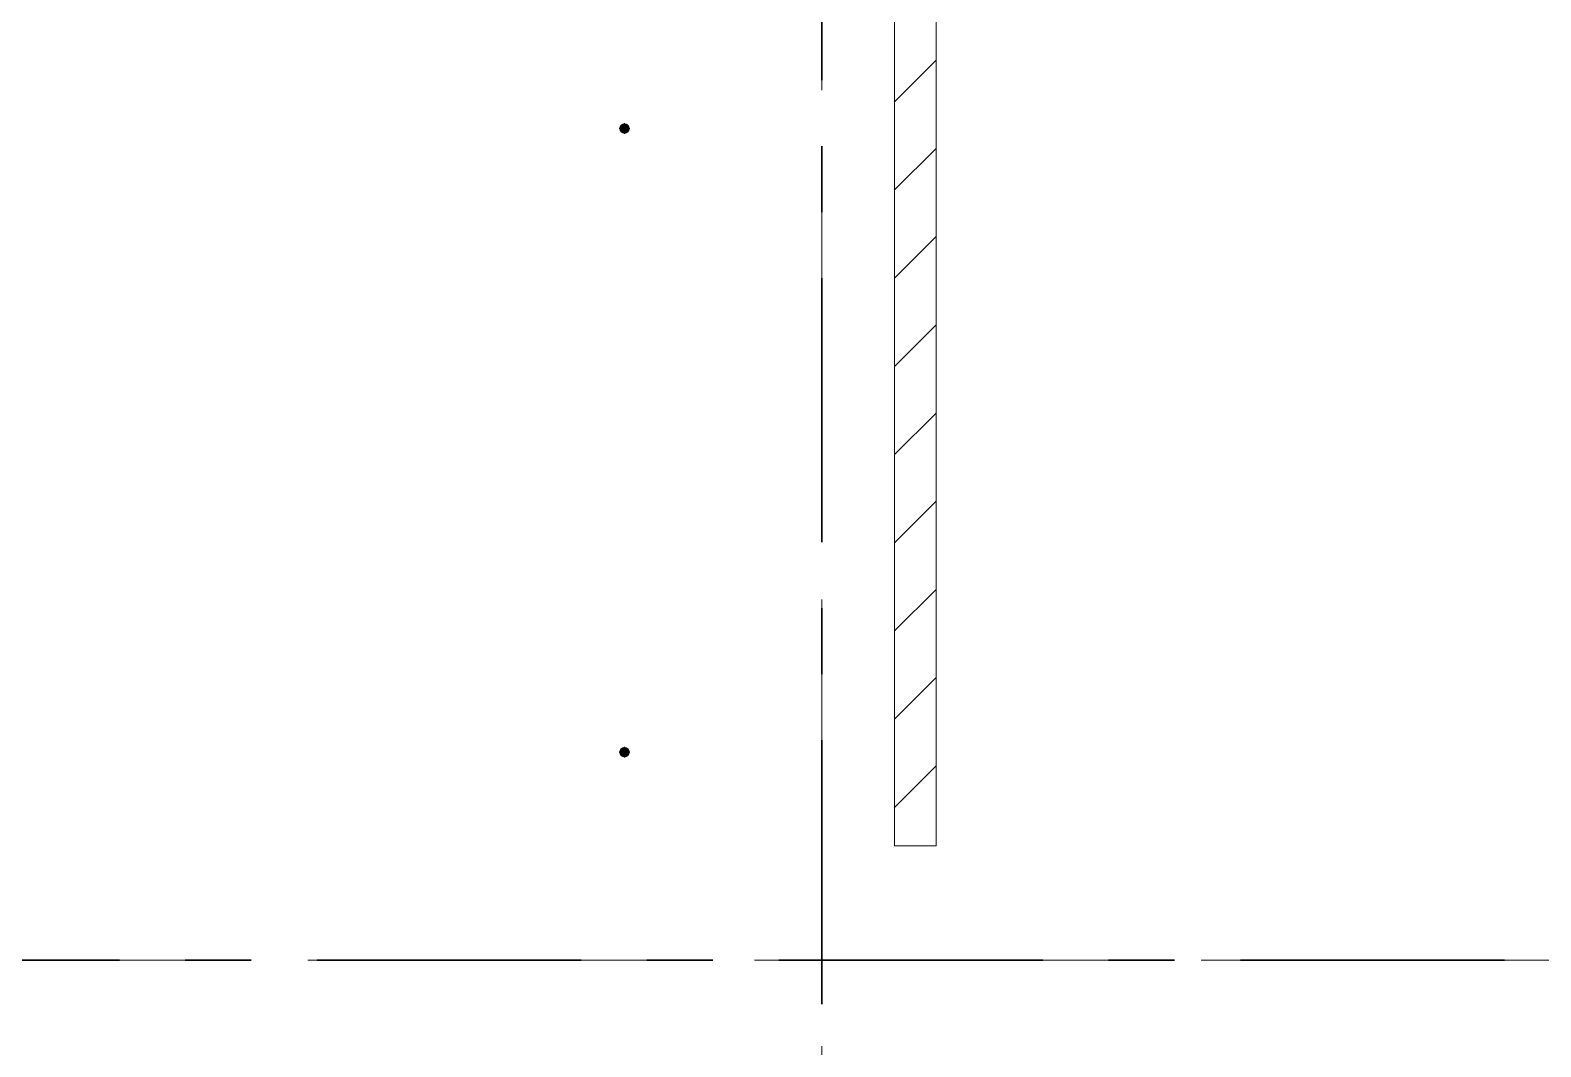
# Model space of a CAD drawing. Header units: millimetres. Extents: x -4000 to 187956, y -58990 to 162485.
# Drawn here: x 46689 to 53961, y 73033 to 77923 of the extents above; entities that cross this region are included whole.
import ezdxf

# ---------------------------------------------------------------- set-up
doc = ezdxf.new("R2010")
doc.units = ezdxf.units.MM
for name, pattern in [('Dash 1_16_', [317.5, 158.75, -158.75]), ('Grid Line', [2222.5, 1270, -317.5, 317.5, -317.5]), ('Grid Line 12_5mm', [2150, 1250, -300, 300, -300])]:
    doc.linetypes.add(name, pattern=pattern)
for name, color, linetype, lineweight in [('A-WALL', 113, 'Continuous', 13), ('A-WALL-PATT', 111, 'Continuous', 13), ('F-SPRN', 3, 'Continuous', 9), ('P-PIPE', 3, 'Continuous', 9), ('P-PIPE-CNTR', 3, 'Continuous', 9), ('S-GRID', 1, 'Continuous', 30)]:
    doc.layers.add(name, color=color, linetype=linetype, lineweight=lineweight)

# ---------------------------------------------------------------- blocks, each defined once
blk = doc.blocks.new('CMF2_NHAXUONG_A_rvt-1-FFS - TANG 1')
at = {"layer": 'A-WALL-PATT', "lineweight": 9}
h = blk.add_hatch(dxfattribs=at)
h.set_pattern_fill('FP_12', color=250, style=0, pattern_type=2)
h.set_pattern_definition([(45, (0, 0), (-212.132, 212.132), [])])
h.paths.add_polyline_path([(50850, 74000), (51050, 74000), (51050, 90900), (50850, 90900), (50850, 75506.3)])
at = {"layer": 'A-WALL', "color": 50, "lineweight": 15}
for p, q in [((50850, 90900), (50850, 74000)), ((51050, 74000), (51050, 78700)), ((50850, 74000), (51050, 74000))]:
    blk.add_line(p, q, dxfattribs=at)
at = {"layer": 'A-WALL', "color": 35, "lineweight": 15}
for p, q in [((50850, 82900.3), (50850, 74000)), ((51050, 74000), (51050, 78700)), ((51050, 74000), (50850, 74000))]:
    blk.add_line(p, q, dxfattribs=at)
at = {"layer": 'S-GRID', "linetype": 'Grid Line 12_5mm', "lineweight": 9}
for p, q in [((50500, 161185.2), (50500, -16487.4)), ((-824.3, 73450), (183641.1, 73450))]:
    blk.add_line(p, q, dxfattribs=at)
blk = doc.blocks.new('Sprinkler_Up - DN20-V614-FFS - TANG 1')
at = {"layer": 'F-SPRN', "transparency": 33554534}
for points in [[(-13.5, 0), (-3.9, 0.7), (-1.7, 2.9), (-1.2, 3.5), (-0.6, 4), (0.6, 4), (1.2, 3.5), (1.7, 2.9), (4.6, 0), (22.2, 0), (18, 13.1), (6.9, 21.2), (-6.9, 21.2), (-18, 13.1), (-22.2, 0)], [(0, -21.2), (6.9, -21.2), (18, -13.1), (22.2, 0), (3.9, -0.7), (1.7, -2.9), (1.2, -3.5), (0.6, -4), (-0.6, -4), (-1.2, -3.5), (-1.7, -2.9), (-4.6, 0), (-22.2, 0), (-18, -13.1), (-6.9, -21.2)], [(0, -16.7), (4.3, -16.1), (11.8, -11.8), (16.1, -4.3), (16.1, 4.3), (11.8, 11.8), (8.3, 14.4), (0, 16.7), (-4.3, 16.1), (-11.8, 11.8), (-16.1, 4.3), (-16.1, -4.3), (-11.8, -11.8), (-8.3, -14.4)], [(0, -15.6), (7.8, -13.5), (13.5, -7.8), (15.1, -4), (15.1, 4), (13.5, 7.8), (7.8, 13.5), (0, 15.6), (-7.8, 13.5), (-11, 11), (-15.1, 4), (-15.1, -4), (-11, -11), (-7.8, -13.5)], [(-10.9, -5.5), (-10.9, 5.4), (-14.5, 5.4), (-14.5, -5.5)], [(-7.7, -5.5), (-7.7, 5.4), (-10.9, 5.4), (-10.9, -5.5)], [(0, -5.5), (0, 5.4), (-7.7, 5.4), (-7.7, -5.5)], [(0, 0), (5.7, 0), (2.9, 4.9), (-2.9, 4.9), (-5.7, 0)], [(-2.9, -4.9), (2.9, -4.9), (5.7, 0), (-5.7, 0)], [(0, 0), (4.6, 0), (0, 4.6), (-4.6, 0)], [(0, -4.6), (4.6, 0), (-4.6, 0)], [(0, -2.6), (1.3, 0), (-1.8, 0)], [(-1.3, 0), (1.8, 0), (0, 2.6)], [(7.7, -5.5), (7.7, 5.4), (0, 5.4), (0, -5.5)], [(10.9, -5.5), (10.9, 5.4), (7.7, 5.4), (7.7, -5.5)], [(14.5, -5.5), (14.5, 5.4), (10.9, 5.4), (10.9, -5.5)]]:
    blk.add_hatch(color=1, dxfattribs=at).paths.add_polyline_path(points)
at = {"layer": 'F-SPRN', "color": 1}
for p, q in [((-11.5, 5.4), (-14.5, 5.4)), ((-14.5, 5.4), (-11.3, 5.4)), ((-14.5, 5.4), (-14.5, 3.7)), ((-14.5, 3.3), (-14.5, 0)), ((-11.5, 5.4), (-11.5, 4)), ((-10.9, 1.9), (-10.9, 3.6)), ((-10.8, 5.4), (-8, 5.4)), ((-8.1, 5.4), (-10.8, 5.4)), ((-8.1, 5.4), (-8.1, 2.8)), ((-8.1, 2.5), (-8.1, 0.7)), ((-7.7, 4.8), (-7.7, 2.7)), ((-7.7, 4.8), (-7.7, 2.7)), ((-7.7, 2.1), (-7.7, 0.5)), ((-7.7, 2.1), (-7.7, 0.5)), ((-6.7, 5.4), (-4.7, 5.4)), ((-5.8, 3.8), (-5.8, 2.2)), ((-2.1, 0), (-2.1, 0)), ((-2.1, 0), (-2.1, -0.1)), ((-0.5, 2), (-0.6, 2)), ((-0.6, 2), (-0.6, 2)), ((0, 2.1), (-0.1, 2.1)), ((2.1, 0), (2.1, 0.1)), ((2.1, 0), (2.1, 0)), ((4.7, 5.4), (6.5, 5.4)), ((7.7, 5.4), (10.8, 5.4)), ((7.7, 5.2), (7.7, 2.7)), ((7.7, 5.2), (7.7, 2.7)), ((7.7, 2.3), (7.7, 0.5)), ((7.7, 2.3), (7.7, 0.5)), ((10.8, 5.4), (8.1, 5.4)), ((8.1, 5.4), (8.1, 2.8)), ((8.1, 2.5), (8.1, 0.4)), ((10.9, 5.4), (14.5, 5.4)), ((10.9, 3.6), (10.9, 0.2)), ((14.5, 5.4), (11.5, 5.4)), ((11.5, 5.4), (11.5, 4)), ((11.5, 3), (11.5, 0.2)), ((14.5, 5.4), (14.5, -5.5)), ((-14.5, -1.3), (-14.5, -3.7)), ((-11.1, -5.5), (-14.5, -5.5)), ((-14.5, -5.5), (-11.5, -5.5)), ((-10.9, -2.6), (-10.9, -1.3)), ((-10.8, -5.5), (-8.1, -5.5)), ((-7.8, -5.5), (-10.8, -5.5)), ((-8.1, -4.2), (-8.1, -5.5)), ((-7.7, -2.7), (-7.7, -4)), ((-7.7, -2.7), (-7.7, -4)), ((-7, -5.5), (-5.8, -5.5)), ((-4.8, -5.5), (-7, -5.5)), ((-5.8, -2.3), (-5.8, -3.8)), ((-2.1, -0.3), (-2, -0.4)), ((-2, -0.4), (-2, -0.5)), ((-2, -0.5), (-2, -0.6)), ((-2, -0.6), (-2, -0.7)), ((-2, -0.7), (-1.9, -0.7)), ((-1.9, -0.7), (-1.9, -0.8)), ((-1.9, -0.8), (-1.9, -0.9)), ((-1.9, -0.9), (-1.8, -1)), ((-1.8, -1), (-1.8, -1.1)), ((-1.8, -1), (-1.8, -1)), ((-1.8, -1.1), (-1.7, -1.2)), ((-1.7, -1.2), (-1.6, -1.3)), ((-1.7, -1.2), (-1.7, -1.2)), ((-1.6, -1.3), (-1.6, -1.4)), ((-1.6, -1.4), (-1.5, -1.4)), ((-1.5, -1.4), (-1.4, -1.5)), ((-1.4, -1.5), (-1.3, -1.6)), ((-1.4, -1.5), (-1.4, -1.5)), ((-1.3, -1.6), (-1.3, -1.7)), ((-1.3, -1.7), (-1.2, -1.7)), ((-1.2, -1.7), (-1.1, -1.7)), ((-1.1, -1.7), (-1.1, -1.8)), ((-1.1, -1.8), (-1, -1.8)), ((-1, -1.8), (-0.9, -1.9)), ((-0.9, -1.9), (-0.8, -1.9)), ((-0.8, -1.9), (-0.7, -2)), ((-0.8, -1.9), (-0.8, -1.9)), ((-0.7, -2), (-0.6, -2)), ((-0.6, -2), (-0.5, -2)), ((-0.5, -2), (-0.4, -2)), ((-0.4, -2), (-0.3, -2.1)), ((-0.4, -2), (-0.4, -2)), ((-0.3, -2.1), (-0.2, -2.1)), ((-0.2, -2.1), (-0.1, -2.1)), ((-0.1, -2.1), (0, -2.1)), ((0, -2.1), (0.1, -2.1)), ((0.1, -2.1), (0.2, -2.1)), ((0.1, -2.1), (0.1, -2.1)), ((0.2, -2.1), (0.3, -2.1)), ((0.3, -2.1), (0.4, -2)), ((0.4, -2), (0.5, -2)), ((0.5, -2), (0.6, -2)), ((0.6, -2), (0.7, -2)), ((0.6, -2), (0.6, -2)), ((0.7, -2), (0.8, -1.9)), ((0.8, -1.9), (0.9, -1.9)), ((0.9, -1.9), (1, -1.8)), ((0.9, -1.9), (0.9, -1.9)), ((1, -1.8), (1.1, -1.8)), ((1.1, -1.8), (1.2, -1.7)), ((1.2, -1.7), (1.3, -1.6)), ((1.2, -1.7), (1.2, -1.7)), ((1.3, -1.6), (1.4, -1.6)), ((1.4, -1.5), (1.5, -1.5)), ((1.4, -1.6), (1.4, -1.5)), ((1.5, -1.4), (1.6, -1.3)), ((1.5, -1.5), (1.5, -1.4)), ((1.6, -1.3), (1.7, -1.2)), ((1.6, -1.3), (1.6, -1.3)), ((1.7, -1.1), (1.8, -1.1)), ((1.7, -1.2), (1.7, -1.1)), ((1.8, -1), (1.9, -0.9)), ((1.8, -1.1), (1.8, -1)), ((1.9, -0.8), (2, -0.7)), ((1.9, -0.8), (1.9, -0.8)), ((1.9, -0.9), (1.9, -0.8)), ((2, -0.4), (2.1, -0.3)), ((2, -0.5), (2, -0.4)), ((2, -0.5), (2, -0.5)), ((2, -0.6), (2, -0.5)), ((2, -0.7), (2, -0.6)), ((2.1, -0.1), (2.1, 0)), ((2.1, -0.2), (2.1, -0.1)), ((2.1, -0.3), (2.1, -0.2)), ((7, -5.5), (4.8, -5.5)), ((5.8, -2.2), (5.8, -3.8)), ((5.8, -5.5), (7, -5.5)), ((7.7, -0.5), (7.7, -2.3)), ((7.7, -0.5), (7.7, -2.3)), ((7.7, -2.7), (7.7, -5.4)), ((7.7, -2.7), (7.7, -5.4)), ((10.8, -5.5), (7.7, -5.5)), ((8.1, -0.4), (8.1, -2.5)), ((8.1, -2.8), (8.1, -5.5)), ((8.1, -5.5), (10.8, -5.5)), ((10.9, -0.2), (10.9, -3.6)), ((14.5, -5.5), (10.9, -5.5)), ((11.5, -0.2), (11.5, -3)), ((11.5, -4), (11.5, -5.5)), ((11.5, -5.5), (14.5, -5.5))]:
    blk.add_line(p, q, dxfattribs=at)
at = {"layer": 'F-SPRN', "color": 1, "flags": 128}
for points in [[(-1.3, 1.6), (-1.4, 1.6), (-1.4, 1.5), (-1.5, 1.5), (-1.5, 1.4), (-1.6, 1.3), (-1.6, 1.3), (-1.7, 1.2), (-1.7, 1.1), (-1.8, 1.1), (-1.8, 1), (-1.9, 0.9), (-1.9, 0.8), (-1.9, 0.8), (-2, 0.7), (-2, 0.6), (-2, 0.5), (-2, 0.5), (-2, 0.4), (-2.1, 0.3), (-2.1, 0.2), (-2.1, 0.1), (-2.1, 0)], [(-0.6, 2), (-0.7, 2), (-0.8, 1.9), (-0.9, 1.9), (-0.9, 1.9), (-1, 1.8), (-1.1, 1.8), (-1.2, 1.7), (-1.2, 1.7), (-1.3, 1.6)], [(-0.1, 2.1), (-0.1, 2.1), (-0.2, 2.1), (-0.3, 2.1), (-0.4, 2), (-0.5, 2)], [(1.8, 1.1), (1.7, 1.2), (1.7, 1.2), (1.6, 1.3), (1.6, 1.4), (1.5, 1.4), (1.4, 1.5), (1.4, 1.5), (1.3, 1.6), (1.3, 1.7), (1.2, 1.7), (1.1, 1.7), (1.1, 1.8), (1, 1.8), (0.9, 1.9), (0.8, 1.9), (0.8, 1.9), (0.7, 2), (0.6, 2), (0.5, 2), (0.4, 2), (0.4, 2), (0.3, 2.1), (0.2, 2.1), (0.1, 2.1), (0, 2.1)], [(2.1, 0.1), (2.1, 0.2), (2.1, 0.2), (2.1, 0.3), (2, 0.4), (2, 0.5), (2, 0.6), (2, 0.7), (1.9, 0.7), (1.9, 0.8), (1.9, 0.9), (1.8, 1), (1.8, 1), (1.8, 1.1)], [(-2.1, -0.1), (-2.1, -0.2), (-2.1, -0.2), (-2.1, -0.3)]]:
    blk.add_lwpolyline(points, dxfattribs=at)
at = {"layer": 'F-SPRN', "color": 1}
for radius, start, end in [(22.2, 360, 180), (21.9, 165.67731, 179.2615), (21.9, 144.76984, 164.81509), (21.9, 126.69417, 143.27011), (16.7, 167.68021, 180), (16.7, 167.68021, 180), (16.7, 155.38786, 164.96934), (16.7, 155.38786, 164.96934), (15.6, 166.42653, 180), (15.6, 166.42653, 180), (15.6, 150.94093, 165), (15.6, 159.61394, 165), (16.7, 136.72135, 149.93102), (16.7, 136.72135, 149.93102), (15.6, 150.94093, 156.38455), (15.6, 138.42141, 150), (15.6, 138.42141, 150), (21.9, 108.26214, 125.75069), (16.7, 121.41808, 130.57514), (16.7, 121.41808, 130.57514), (15.6, 120.52623, 133.2078), (15.6, 120.52623, 133.2078), (16.7, 106.59952, 120), (16.7, 106.59952, 120), (15.6, 114.43632, 119.98126), (15.6, 114.43632, 119.98126), (21.9, 99.348, 107.90102), (4.63, 155.78319, 180), (4.63, 155.78319, 180), (16.7, 96.41428, 105), (16.7, 96.41428, 105), (4.63, 109.01924, 138.27027), (4.63, 109.01924, 138.27027), (21.9, 90.14502, 98.85032), (15.6, 95.57619, 100.68426), (15.6, 95.57619, 100.68426), (2.56, 109.01924, 168.82781), (2.56, 109.01924, 168.82781), (2.04, 109.01924, 180), (16.7, 83.06841, 90), (16.7, 83.06841, 90), (4.63, 17.95923, 90), (4.63, 17.95923, 90), (3.81, 57.05771, 90), (2.56, 14.55988, 90), (2.56, 14.55988, 90), (2.04, 10.47029, 90), (21.9, 72.55828, 89.46239), (15.6, 75.57295, 80.58917), (15.6, 75.57295, 80.58917), (3.81, 16.16047, 43.83585), (15.6, 67.56142, 74.5481), (15.6, 67.56142, 74.5481), (16.7, 60, 75), (16.7, 60, 75), (15.6, 60.01874, 65.56368), (15.6, 60.01874, 65.56368), (21.9, 54.24931, 71.73786), (15.6, 46.7922, 60), (15.6, 46.7922, 60), (16.7, 49.42486, 58.58192), (16.7, 49.42486, 58.58192), (15.6, 30, 41.57859), (15.6, 30, 41.57859), (16.7, 30, 43.27865), (16.7, 30, 43.27865), (21.9, 36.72989, 53.30583), (15.6, 23.61545, 29.56463), (15.6, 15, 29.56463), (15.6, 15, 20.38606), (16.7, 15, 24.61214), (16.7, 15, 24.61214), (15.6, 360, 13.66176), (15.6, 0, 13.66176), (16.7, 360, 12.31979), (16.7, 0, 12.31979), (21.9, 15.18491, 35.23016), (21.9, 0.7385, 14.32269), (22.2, 180, 360), (21.9, 180.7385, 194.32269), (21.9, 195.18491, 215.23016), (21.9, 216.72989, 233.30583), (16.7, 180, 192.31979), (16.7, 180, 192.31979), (16.7, 195.03066, 204.61214), (16.7, 195.03066, 204.61214), (15.6, 181.90822, 193.66176), (15.6, 181.90822, 193.66176), (15.6, 197.33389, 209.56463), (15.6, 197.33389, 209.56463), (16.7, 210.06898, 223.27865), (16.7, 210.06898, 223.27865), (15.6, 212.54719, 221.57859), (15.6, 212.54719, 221.57859), (21.9, 234.24931, 251.73786), (16.7, 229.42486, 238.58192), (16.7, 229.42486, 238.58192), (15.6, 233.79501, 240), (15.6, 233.79501, 240), (16.7, 240, 255), (16.7, 240, 255), (15.6, 240.01874, 254.5481), (15.6, 240.01874, 254.5481), (21.9, 252.55828, 269.46239), (4.63, 197.95923, 0), (4.63, 197.95923, 360), (15.6, 255, 267.63996), (15.6, 255, 267.63996), (3.81, 196.16047, 360), (2.56, 191.16773, 270), (2.56, 191.16773, 270), (2.04, 190.47029, 270), (16.7, 263.06841, 270), (16.7, 263.06841, 270), (2.04, 270, 0), (2.56, 270, 0), (2.56, 270, 360), (21.9, 270.14502, 278.85032), (15.6, 275.57619, 280.68426), (15.6, 275.57619, 280.68426), (16.7, 276.41428, 285), (16.7, 276.41428, 285), (21.9, 279.348, 287.90102), (16.7, 286.59952, 300), (16.7, 286.59952, 300), (15.6, 294.43632, 299.98126), (15.6, 294.43632, 299.98126), (21.9, 288.26214, 305.75069), (15.6, 300, 313.2078), (15.6, 300, 313.2078), (16.7, 301.41808, 310.57514), (16.7, 301.41808, 310.57514), (15.6, 318.42141, 330), (15.6, 318.42141, 330), (16.7, 316.72135, 330), (16.7, 316.72135, 330), (21.9, 306.69417, 323.27011), (15.6, 330.43537, 345), (15.6, 330.43537, 336.38455), (15.6, 339.61394, 345), (15.6, 346.33824, 360), (15.6, 346.33824, 360), (16.7, 335.38786, 345), (16.7, 335.38786, 345), (16.7, 347.68021, 360), (16.7, 347.68021, 360), (21.9, 324.76984, 344.81509), (21.9, 345.67731, 359.2615)]:
    blk.add_arc((0, 0), radius, start, end, dxfattribs=at)
blk = doc.blocks.new('Sprinkler_Up - DN20-V615-FFS - TANG 1')
at = {"layer": 'F-SPRN', "transparency": 33554534}
for points in [[(-13.5, 0), (-3.9, 0.7), (-1.7, 2.9), (-1.2, 3.5), (-0.6, 4), (0.6, 4), (1.2, 3.5), (1.7, 2.9), (4.6, 0), (22.2, 0), (18, 13.1), (6.9, 21.2), (-6.9, 21.2), (-18, 13.1), (-22.2, 0)], [(0, -21.2), (6.9, -21.2), (18, -13.1), (22.2, 0), (3.9, -0.7), (1.7, -2.9), (1.2, -3.5), (0.6, -4), (-0.6, -4), (-1.2, -3.5), (-1.7, -2.9), (-4.6, 0), (-22.2, 0), (-18, -13.1), (-6.9, -21.2)], [(0, -16.7), (4.3, -16.1), (11.8, -11.8), (16.1, -4.3), (16.1, 4.3), (11.8, 11.8), (8.3, 14.4), (0, 16.7), (-4.3, 16.1), (-11.8, 11.8), (-16.1, 4.3), (-16.1, -4.3), (-11.8, -11.8), (-8.3, -14.4)], [(0, -15.6), (7.8, -13.5), (13.5, -7.8), (15.1, -4), (15.1, 4), (13.5, 7.8), (7.8, 13.5), (0, 15.6), (-7.8, 13.5), (-11, 11), (-15.1, 4), (-15.1, -4), (-11, -11), (-7.8, -13.5)], [(-10.9, -5.5), (-10.9, 5.4), (-14.5, 5.4), (-14.5, -5.5)], [(-7.7, -5.5), (-7.7, 5.4), (-10.9, 5.4), (-10.9, -5.5)], [(0, -5.5), (0, 5.4), (-7.7, 5.4), (-7.7, -5.5)], [(0, 0), (5.7, 0), (2.9, 4.9), (-2.9, 4.9), (-5.7, 0)], [(-2.9, -4.9), (2.9, -4.9), (5.7, 0), (-5.7, 0)], [(0, 0), (4.6, 0), (0, 4.6), (-4.6, 0)], [(0, -4.6), (4.6, 0), (-4.6, 0)], [(0, -2.6), (1.3, 0), (-1.8, 0)], [(-1.3, 0), (1.8, 0), (0, 2.6)], [(7.7, -5.5), (7.7, 5.4), (0, 5.4), (0, -5.5)], [(10.9, -5.5), (10.9, 5.4), (7.7, 5.4), (7.7, -5.5)], [(14.5, -5.5), (14.5, 5.4), (10.9, 5.4), (10.9, -5.5)]]:
    blk.add_hatch(color=1, dxfattribs=at).paths.add_polyline_path(points)
at = {"layer": 'F-SPRN', "color": 1}
for p, q in [((-11.5, 5.4), (-14.5, 5.4)), ((-14.5, 5.4), (-11.3, 5.4)), ((-14.5, 5.4), (-14.5, 3.7)), ((-14.5, 3.3), (-14.5, 0)), ((-11.5, 5.4), (-11.5, 4)), ((-10.9, 1.9), (-10.9, 3.6)), ((-10.8, 5.4), (-8, 5.4)), ((-8.1, 5.4), (-10.8, 5.4)), ((-8.1, 5.4), (-8.1, 2.8)), ((-8.1, 2.5), (-8.1, 0.7)), ((-7.7, 4.8), (-7.7, 2.7)), ((-7.7, 4.8), (-7.7, 2.7)), ((-7.7, 2.1), (-7.7, 0.5)), ((-7.7, 2.1), (-7.7, 0.5)), ((-6.7, 5.4), (-4.7, 5.4)), ((-5.8, 3.8), (-5.8, 2.2)), ((-2.1, 0), (-2.1, 0)), ((-2.1, 0), (-2.1, -0.1)), ((0, 2.1), (-0.1, 2.1)), ((-0.1, 2.1), (-0.1, 2.1)), ((2.1, 0), (2.1, 0.1)), ((2.1, 0), (2.1, 0)), ((4.7, 5.4), (6.5, 5.4)), ((7.7, 5.4), (10.8, 5.4)), ((7.7, 5.2), (7.7, 2.7)), ((7.7, 5.2), (7.7, 2.7)), ((7.7, 2.3), (7.7, 0.5)), ((7.7, 2.3), (7.7, 0.5)), ((10.8, 5.4), (8.1, 5.4)), ((8.1, 5.4), (8.1, 2.8)), ((8.1, 2.5), (8.1, 0.4)), ((10.9, 5.4), (14.5, 5.4)), ((10.9, 3.6), (10.9, 0.2)), ((14.5, 5.4), (11.5, 5.4)), ((11.5, 5.4), (11.5, 4)), ((11.5, 3), (11.5, 0.2)), ((14.5, 5.4), (14.5, -5.5)), ((-14.5, -1.3), (-14.5, -3.7)), ((-11.1, -5.5), (-14.5, -5.5)), ((-14.5, -5.5), (-11.5, -5.5)), ((-10.9, -2.6), (-10.9, -1.3)), ((-10.8, -5.5), (-8.1, -5.5)), ((-7.8, -5.5), (-10.8, -5.5)), ((-8.1, -4.2), (-8.1, -5.5)), ((-7.7, -2.7), (-7.7, -4)), ((-7.7, -2.7), (-7.7, -4)), ((-7, -5.5), (-5.8, -5.5)), ((-4.8, -5.5), (-7, -5.5)), ((-5.8, -2.3), (-5.8, -3.8)), ((-2.1, -0.3), (-2, -0.4)), ((-2, -0.4), (-2, -0.5)), ((-2, -0.5), (-2, -0.6)), ((-2, -0.6), (-2, -0.7)), ((-2, -0.7), (-1.9, -0.7)), ((-1.9, -0.7), (-1.9, -0.8)), ((-1.9, -0.8), (-1.9, -0.9)), ((-1.9, -0.9), (-1.8, -1)), ((-1.8, -1), (-1.8, -1.1)), ((-1.8, -1), (-1.8, -1)), ((-1.8, -1.1), (-1.7, -1.2)), ((-1.7, -1.2), (-1.6, -1.3)), ((-1.7, -1.2), (-1.7, -1.2)), ((-1.6, -1.3), (-1.6, -1.4)), ((-1.6, -1.4), (-1.5, -1.4)), ((-1.5, -1.4), (-1.4, -1.5)), ((-1.4, -1.5), (-1.3, -1.6)), ((-1.4, -1.5), (-1.4, -1.5)), ((-1.3, -1.6), (-1.3, -1.7)), ((-1.3, -1.7), (-1.2, -1.7)), ((-1.2, -1.7), (-1.1, -1.7)), ((-1.1, -1.7), (-1.1, -1.8)), ((-1.1, -1.8), (-1, -1.8)), ((-1, -1.8), (-0.9, -1.9)), ((-0.9, -1.9), (-0.8, -1.9)), ((-0.8, -1.9), (-0.7, -2)), ((-0.8, -1.9), (-0.8, -1.9)), ((-0.7, -2), (-0.6, -2)), ((-0.6, -2), (-0.5, -2)), ((-0.5, -2), (-0.4, -2)), ((-0.4, -2), (-0.3, -2.1)), ((-0.4, -2), (-0.4, -2)), ((-0.3, -2.1), (-0.2, -2.1)), ((-0.2, -2.1), (-0.1, -2.1)), ((-0.1, -2.1), (0, -2.1)), ((0, -2.1), (0.1, -2.1)), ((0.1, -2.1), (0.2, -2.1)), ((0.1, -2.1), (0.1, -2.1)), ((0.2, -2.1), (0.3, -2.1)), ((0.3, -2.1), (0.4, -2)), ((0.4, -2), (0.5, -2)), ((0.5, -2), (0.6, -2)), ((0.6, -2), (0.7, -2)), ((0.6, -2), (0.6, -2)), ((0.7, -2), (0.8, -1.9)), ((0.8, -1.9), (0.9, -1.9)), ((0.9, -1.9), (1, -1.8)), ((0.9, -1.9), (0.9, -1.9)), ((1, -1.8), (1.1, -1.8)), ((1.1, -1.8), (1.2, -1.7)), ((1.2, -1.7), (1.3, -1.6)), ((1.2, -1.7), (1.2, -1.7)), ((1.3, -1.6), (1.4, -1.6)), ((1.4, -1.5), (1.5, -1.5)), ((1.4, -1.6), (1.4, -1.5)), ((1.5, -1.4), (1.6, -1.3)), ((1.5, -1.5), (1.5, -1.4)), ((1.6, -1.3), (1.7, -1.2)), ((1.6, -1.3), (1.6, -1.3)), ((1.7, -1.1), (1.8, -1.1)), ((1.7, -1.2), (1.7, -1.1)), ((1.8, -1), (1.9, -0.9)), ((1.8, -1.1), (1.8, -1)), ((1.9, -0.8), (2, -0.7)), ((1.9, -0.8), (1.9, -0.8)), ((1.9, -0.9), (1.9, -0.8)), ((2, -0.4), (2.1, -0.3)), ((2, -0.5), (2, -0.4)), ((2, -0.5), (2, -0.5)), ((2, -0.6), (2, -0.5)), ((2, -0.7), (2, -0.6)), ((2.1, -0.1), (2.1, 0)), ((2.1, -0.2), (2.1, -0.1)), ((2.1, -0.3), (2.1, -0.2)), ((7, -5.5), (4.8, -5.5)), ((5.8, -2.2), (5.8, -3.8)), ((5.8, -5.5), (7, -5.5)), ((7.7, -0.5), (7.7, -2.3)), ((7.7, -0.5), (7.7, -2.3)), ((7.7, -2.7), (7.7, -5.4)), ((7.7, -2.7), (7.7, -5.4)), ((10.8, -5.5), (7.7, -5.5)), ((8.1, -0.4), (8.1, -2.5)), ((8.1, -2.8), (8.1, -5.5)), ((8.1, -5.5), (10.8, -5.5)), ((10.9, -0.2), (10.9, -3.6)), ((14.5, -5.5), (10.9, -5.5)), ((11.5, -0.2), (11.5, -3)), ((11.5, -4), (11.5, -5.5)), ((11.5, -5.5), (14.5, -5.5))]:
    blk.add_line(p, q, dxfattribs=at)
at = {"layer": 'F-SPRN', "color": 1, "flags": 128}
for points in [[(-1.8, 1), (-1.9, 0.9), (-1.9, 0.8), (-1.9, 0.8), (-2, 0.7), (-2, 0.6), (-2, 0.5), (-2, 0.5), (-2, 0.4), (-2.1, 0.3), (-2.1, 0.2), (-2.1, 0.1), (-2.1, 0)], [(-1.5, 1.5), (-1.5, 1.4), (-1.6, 1.3), (-1.6, 1.3), (-1.7, 1.2), (-1.7, 1.1), (-1.8, 1.1), (-1.8, 1)], [(-1.1, 1.8), (-1.2, 1.7), (-1.2, 1.7), (-1.3, 1.6), (-1.4, 1.6), (-1.4, 1.5), (-1.5, 1.5)], [(-0.6, 2), (-0.7, 2), (-0.8, 1.9), (-0.9, 1.9), (-0.9, 1.9), (-1, 1.8), (-1.1, 1.8)], [(-0.5, 2), (-0.6, 2), (-0.6, 2)], [(-0.1, 2.1), (-0.2, 2.1), (-0.3, 2.1), (-0.4, 2), (-0.5, 2)], [(2.1, 0.1), (2.1, 0.2), (2.1, 0.2), (2.1, 0.3), (2, 0.4), (2, 0.5), (2, 0.6), (2, 0.7), (1.9, 0.7), (1.9, 0.8), (1.9, 0.9), (1.8, 1), (1.8, 1), (1.8, 1.1), (1.7, 1.2), (1.7, 1.2), (1.6, 1.3), (1.6, 1.4), (1.5, 1.4), (1.4, 1.5), (1.4, 1.5), (1.3, 1.6), (1.3, 1.7), (1.2, 1.7), (1.1, 1.7), (1.1, 1.8), (1, 1.8), (0.9, 1.9), (0.8, 1.9), (0.8, 1.9), (0.7, 2), (0.6, 2), (0.5, 2), (0.4, 2), (0.4, 2), (0.3, 2.1), (0.2, 2.1), (0.1, 2.1), (0, 2.1)], [(-2.1, -0.1), (-2.1, -0.2), (-2.1, -0.2), (-2.1, -0.3)]]:
    blk.add_lwpolyline(points, dxfattribs=at)
at = {"layer": 'F-SPRN', "color": 1}
for radius, start, end in [(22.2, 360, 180), (21.9, 165.67731, 179.2615), (21.9, 144.76984, 164.81509), (21.9, 126.69417, 143.27011), (16.7, 167.68021, 180), (16.7, 167.68021, 180), (16.7, 155.38786, 164.96934), (16.7, 155.38786, 164.96934), (15.6, 166.42653, 180), (15.6, 166.42653, 180), (15.6, 150.94093, 165), (15.6, 159.61394, 165), (16.7, 136.72135, 149.93102), (16.7, 136.72135, 149.93102), (15.6, 150.94093, 156.38455), (15.6, 138.42141, 150), (15.6, 138.42141, 150), (21.9, 108.26214, 125.75069), (16.7, 121.41808, 130.57514), (16.7, 121.41808, 130.57514), (15.6, 120.52623, 133.2078), (15.6, 120.52623, 133.2078), (16.7, 106.59952, 120), (16.7, 106.59952, 120), (15.6, 114.43632, 119.98126), (15.6, 114.43632, 119.98126), (21.9, 99.348, 107.90102), (4.63, 155.78319, 180), (4.63, 155.78319, 180), (16.7, 96.41428, 105), (16.7, 96.41428, 105), (4.63, 109.01924, 138.27027), (4.63, 109.01924, 138.27027), (21.9, 90.14502, 98.85032), (15.6, 95.57619, 100.68426), (15.6, 95.57619, 100.68426), (2.56, 109.01924, 168.82781), (2.56, 109.01924, 168.82781), (2.04, 109.01924, 180), (16.7, 83.06841, 90), (16.7, 83.06841, 90), (4.63, 17.95923, 90), (4.63, 17.95923, 90), (3.81, 57.05771, 90), (2.56, 14.55988, 90), (2.56, 14.55988, 90), (2.04, 10.47029, 90), (21.9, 72.55828, 89.46239), (15.6, 75.57295, 80.58917), (15.6, 75.57295, 80.58917), (3.81, 16.16047, 43.83585), (15.6, 67.56142, 74.5481), (15.6, 67.56142, 74.5481), (16.7, 60, 75), (16.7, 60, 75), (15.6, 60.01874, 65.56368), (15.6, 60.01874, 65.56368), (21.9, 54.24931, 71.73786), (15.6, 46.7922, 60), (15.6, 46.7922, 60), (16.7, 49.42486, 58.58192), (16.7, 49.42486, 58.58192), (15.6, 30, 41.57859), (15.6, 30, 41.57859), (16.7, 30, 43.27865), (16.7, 30, 43.27865), (21.9, 36.72989, 53.30583), (15.6, 23.61545, 29.56463), (15.6, 15, 29.56463), (15.6, 15, 20.38606), (16.7, 15, 24.61214), (16.7, 15, 24.61214), (15.6, 360, 13.66176), (15.6, 0, 13.66176), (16.7, 360, 12.31979), (16.7, 0, 12.31979), (21.9, 15.18491, 35.23016), (21.9, 0.7385, 14.32269), (22.2, 180, 360), (21.9, 180.7385, 194.32269), (21.9, 195.18491, 215.23016), (21.9, 216.72989, 233.30583), (16.7, 180, 192.31979), (16.7, 180, 192.31979), (16.7, 195.03066, 204.61214), (16.7, 195.03066, 204.61214), (15.6, 181.90822, 193.66176), (15.6, 181.90822, 193.66176), (15.6, 197.33389, 209.56463), (15.6, 197.33389, 209.56463), (16.7, 210.06898, 223.27865), (16.7, 210.06898, 223.27865), (15.6, 212.54719, 221.57859), (15.6, 212.54719, 221.57859), (21.9, 234.24931, 251.73786), (16.7, 229.42486, 238.58192), (16.7, 229.42486, 238.58192), (15.6, 233.79501, 240), (15.6, 233.79501, 240), (16.7, 240, 255), (16.7, 240, 255), (15.6, 240.01874, 254.5481), (15.6, 240.01874, 254.5481), (21.9, 252.55828, 269.46239), (4.63, 197.95923, 0), (4.63, 197.95923, 360), (15.6, 255, 267.63996), (15.6, 255, 267.63996), (3.81, 196.16047, 360), (2.56, 191.16773, 270), (2.56, 191.16773, 270), (2.04, 190.47029, 270), (16.7, 263.06841, 270), (16.7, 263.06841, 270), (2.04, 270, 0), (2.56, 270, 0), (2.56, 270, 360), (21.9, 270.14502, 278.85032), (15.6, 275.57619, 280.68426), (15.6, 275.57619, 280.68426), (16.7, 276.41428, 285), (16.7, 276.41428, 285), (21.9, 279.348, 287.90102), (16.7, 286.59952, 300), (16.7, 286.59952, 300), (15.6, 294.43632, 299.98126), (15.6, 294.43632, 299.98126), (21.9, 288.26214, 305.75069), (15.6, 300, 313.2078), (15.6, 300, 313.2078), (16.7, 301.41808, 310.57514), (16.7, 301.41808, 310.57514), (15.6, 318.42141, 330), (15.6, 318.42141, 330), (16.7, 316.72135, 330), (16.7, 316.72135, 330), (21.9, 306.69417, 323.27011), (15.6, 330.43537, 345), (15.6, 330.43537, 336.38455), (15.6, 339.61394, 345), (15.6, 346.33824, 360), (15.6, 346.33824, 360), (16.7, 335.38786, 345), (16.7, 335.38786, 345), (16.7, 347.68021, 360), (16.7, 347.68021, 360), (21.9, 324.76984, 344.81509), (21.9, 345.67731, 359.2615)]:
    blk.add_arc((0, 0), radius, start, end, dxfattribs=at)
blk = doc.blocks.new('Steel_Transition_Threaded_HoaPhat - Standard-V953-FFS - TANG 1')
at = {"layer": 'P-PIPE', "lineweight": 13, "transparency": 33554534}
h = blk.add_hatch(color=1, dxfattribs=at)
h.paths.add_polyline_path([(49550, 126427.6), (49555.8, 126428.4), (49561.3, 126430.6), (49565.9, 126434.2), (49569.5, 126438.8), (49571.7, 126444.3), (49572.5, 126450.1), (49571.7, 126455.9), (49569.5, 126461.3), (49565.9, 126466), (49561.3, 126469.6), (49555.8, 126471.8), (49550, 126472.6), (49544.2, 126471.8), (49538.8, 126469.6), (49534.1, 126466), (49530.5, 126461.3), (49528.3, 126455.9), (49527.5, 126450.1), (49528.3, 126444.3), (49530.5, 126438.8), (49534.1, 126434.2), (49538.8, 126430.6), (49544.2, 126428.4)])
h.paths.add_polyline_path([(49550, 126430), (49544.8, 126430.7), (49540, 126432.7), (49535.8, 126435.9), (49532.6, 126440), (49530.6, 126444.9), (49529.9, 126450.1), (49530.6, 126455.3), (49532.6, 126460.1), (49535.8, 126464.3), (49540, 126467.5), (49544.8, 126469.5), (49550, 126470.2), (49555.2, 126469.5), (49560.1, 126467.5), (49564.2, 126464.3), (49567.4, 126460.1), (49569.4, 126455.3), (49570.1, 126450.1), (49569.4, 126444.9), (49567.4, 126440), (49564.2, 126435.9), (49560.1, 126432.7), (49555.2, 126430.7)])
for points in [[(49529.9, 126450.1), (49533.6, 126450.1), (49535.8, 126458.3), (49541.8, 126464.3), (49550, 126466.5), (49558.2, 126464.3), (49564.2, 126458.3), (49566.4, 126450.1), (49570.1, 126450.1), (49569.4, 126455.3), (49567.4, 126460.1), (49564.2, 126464.3), (49560.1, 126467.5), (49555.2, 126469.5), (49550, 126470.2), (49544.8, 126469.5), (49540, 126467.5), (49535.8, 126464.3), (49532.6, 126460.1), (49530.6, 126455.3)], [(49550, 126431.6), (49554.8, 126432.2), (49559.3, 126434.1), (49563.1, 126437), (49566, 126440.8), (49567.9, 126445.3), (49568.5, 126450.1), (49567.9, 126454.9), (49566, 126459.3), (49563.1, 126463.2), (49559.3, 126466.1), (49554.8, 126468), (49550, 126468.6), (49545.2, 126468), (49540.8, 126466.1), (49536.9, 126463.2), (49534, 126459.3), (49532.1, 126454.9), (49531.5, 126450.1), (49532.1, 126445.3), (49534, 126440.8), (49536.9, 126437), (49540.8, 126434.1), (49545.2, 126432.2)], [(49550, 126430), (49555.2, 126430.7), (49560.1, 126432.7), (49564.2, 126435.9), (49567.4, 126440), (49569.4, 126444.9), (49570.1, 126450.1), (49566.4, 126450.1), (49564.2, 126441.9), (49558.2, 126435.9), (49550, 126433.7), (49541.8, 126435.9), (49535.8, 126441.9), (49533.6, 126450.1), (49529.9, 126450.1), (49530.6, 126444.9), (49532.6, 126440), (49535.8, 126435.9), (49540, 126432.7), (49544.8, 126430.7)]]:
    blk.add_hatch(color=1, dxfattribs=at).paths.add_polyline_path(points)
at = {"layer": 'P-PIPE', "color": 20, "lineweight": 13}
for radius, start, end in [(22.5, 0, 180), (22.5, 0, 180), (20.1, 150, 162.74488), (20.1, 128.8856, 148.15532), (18.5, 136.42974, 150), (18.5, 136.42974, 150), (16.4, 141.9681, 150), (18.5, 123.49758, 133.20406), (18.5, 123.49758, 133.20406), (20.1, 109.68592, 125.00431), (16.4, 121.07383, 126.45372), (18.5, 106.81896, 120), (18.5, 106.81896, 120), (16.4, 113.40447, 120), (16.4, 107.46566, 111.9681), (20.1, 100.99748, 105), (18.5, 91.43525, 103.20464), (18.5, 91.43525, 103.20464), (16.4, 96.21321, 104.60424), (20.1, 90.52458, 98.50889), (18.5, 78.09865, 90), (18.5, 78.09865, 90), (20.1, 75.0607, 87.9279), (16.4, 66.9681, 75), (18.5, 60, 75), (18.5, 60, 75), (20.1, 54.99569, 75), (18.5, 46.79594, 56.50242), (18.5, 46.79594, 56.50242), (20.1, 31.84468, 51.1144), (16.4, 30, 38.0319), (18.5, 30, 43.57026), (18.5, 30, 43.57026), (20.1, 17.25512, 30), (22.5, 180, 0), (22.5, 180, 0), (20.1, 166.04994, 180), (20.1, 180, 193.95006), (20.1, 197.25512, 210), (18.5, 166.59392, 180), (18.5, 166.59392, 180), (18.5, 180, 193.40608), (18.5, 180, 193.40608), (18.5, 157.6232, 165), (18.5, 157.6232, 165), (18.5, 195, 202.3768), (18.5, 195, 202.3768), (20.1, 211.84468, 231.1144), (16.4, 180.81064, 191.45326), (16.4, 168.54674, 175.16067), (18.5, 210, 223.57026), (18.5, 210, 223.57026), (16.4, 158.0319, 163.50595), (16.4, 210.66354, 218.0319), (18.5, 226.79594, 236.50242), (18.5, 226.79594, 236.50242), (20.1, 234.99569, 255), (16.4, 230.47333, 236.63885), (18.5, 240, 255), (18.5, 240, 255), (16.4, 240, 246.59553), (16.4, 246.9681, 255), (20.1, 255.0607, 267.9279), (18.5, 258.09865, 270), (18.5, 258.09865, 270), (16.4, 264.1652, 268.50595), (20.1, 270.52458, 278.50889), (18.5, 271.43525, 283.20464), (18.5, 271.43525, 283.20464), (16.4, 276.45372, 283.90628), (20.1, 280.99748, 285), (16.4, 287.46566, 291.9681), (18.5, 286.81896, 300), (18.5, 286.81896, 300), (16.4, 293.40447, 300), (20.1, 289.68592, 305.00431), (18.5, 303.49758, 313.20406), (18.5, 303.49758, 313.20406), (20.1, 308.8856, 328.15532), (18.5, 316.42974, 330), (18.5, 316.42974, 330), (16.4, 338.0319, 342.86912), (16.4, 0, 8.0319), (16.4, 351.9681, 0), (18.5, 15, 22.3768), (18.5, 15, 22.3768), (18.5, 337.6232, 345), (18.5, 337.6232, 345), (20.1, 330, 342.74488), (18.5, 0, 13.40608), (18.5, 0, 13.40608), (18.5, 346.59392, 0), (18.5, 346.59392, 0), (20.1, 0, 13.95006), (20.1, 346.04994, 0)]:
    blk.add_arc((49550, 126450.1), radius, start, end, dxfattribs=at)

msp = doc.modelspace()

# ---------------------------------------------------------------- block references
at = {"lineweight": 5}
msp.add_blockref('CMF2_NHAXUONG_A_rvt-1-FFS - TANG 1', (0, 0), dxfattribs=at)

# ---------------------------------------------------------------- next in the draw order: hatches: boundary and pattern name
at = {"layer": 'P-PIPE', "transparency": 33554534}
for points in [[(49541.7, 77435.6), (49542.8, 77437.6), (49541.7, 77441.7), (49542.8, 77445.9), (49545.8, 77449), (49557.2, 77454.3), (49558.4, 77458.4), (49557.2, 77462.6), (49555.9, 77464.3), (49550, 77466.8), (49541.7, 77464.6), (49535.5, 77458.4), (49533.3, 77450.1), (49535.5, 77441.7), (49538.2, 77438.3)], [(49550, 77433.4), (49558.4, 77435.6), (49561.8, 77438.3), (49566.1, 77445.8), (49566.1, 77454.4), (49561.8, 77461.9), (49558.4, 77464.6), (49550, 77466.8), (49545.7, 77466.2), (49538.2, 77461.9), (49533.9, 77454.4), (49533.9, 77445.8), (49538.2, 77438.3), (49541.7, 77435.6)], [(49541.7, 74435.6), (49542.8, 74437.6), (49541.7, 74441.7), (49542.8, 74445.9), (49545.8, 74449), (49557.2, 74454.3), (49558.4, 74458.4), (49557.2, 74462.6), (49555.9, 74464.3), (49550, 74466.8), (49541.7, 74464.6), (49535.5, 74458.4), (49533.3, 74450.1), (49535.5, 74441.7), (49538.2, 74438.3)], [(49550, 74433.4), (49558.4, 74435.6), (49561.8, 74438.3), (49566.1, 74445.8), (49566.1, 74454.4), (49561.8, 74461.9), (49558.4, 74464.6), (49550, 74466.8), (49545.7, 74466.2), (49538.2, 74461.9), (49533.9, 74454.4), (49533.9, 74445.8), (49538.2, 74438.3), (49541.7, 74435.6)]]:
    msp.add_hatch(color=1, dxfattribs=at).paths.add_polyline_path(points)

# ---------------------------------------------------------------- next in the draw order: linework, layer by layer
at = {"layer": 'P-PIPE', "color": 1}
for centre, radius, start, end in [((49550, 77450.1), 16.7, 170.11075, 177.20298), ((49550, 77450.1), 16.7, 182.79702, 189.88925), ((49550, 77450.1), 16.7, 190.21536, 195.24866), ((49550, 77450.1), 16.7, 157.579, 164.27217), ((49550, 77450.1), 16.7, 140.69077, 147.69685), ((49550, 77441.7), 8.35, 131.03659, 150), ((49550, 77441.7), 8.35, 115.68061, 125.5287), ((49550, 77441.7), 8.35, 100.68419, 114.03868), ((49550, 77441.7), 8.35, 90, 100.68419), ((49550, 77458.4), 8.35, 270, 280.68419), ((49550, 77458.4), 8.35, 69.00268, 79.23689), ((49550, 77458.4), 8.35, 46.69983, 60.56919), ((49550, 77458.4), 8.35, 316.31827, 330), ((49550, 77458.4), 8.35, 20.12852, 29.04129), ((49550, 77458.4), 8.35, 8.03848, 17.99182), ((49550, 77450.1), 16.7, 46.03173, 51.87263), ((49550, 77450.1), 16.7, 32.30315, 45.28459), ((49550, 77450.1), 16.7, 25.03638, 31.09738), ((49550, 77450.1), 16.7, 16.93755, 22.421), ((49550, 77450.1), 16.7, 4.30926, 9.88925), ((49550, 77450.1), 16.7, 350.11075, 355.69074), ((49550, 77450.1), 16.7, 231.87263, 237.20298), ((49550, 77441.7), 8.35, 172.0327, 181.54073), ((49550, 77441.7), 8.35, 199.90038, 209.04129), ((49550, 77450.1), 16.7, 246.89762, 251.0986), ((49550, 77441.7), 8.35, 226.69983, 240.56919), ((49550, 77450.1), 16.7, 254.71541, 259.67271), ((49550, 77441.7), 8.35, 249.00268, 259.23689), ((49550, 77450.1), 16.7, 266.00419, 273.52882), ((49550, 77450.1), 16.7, 284.68823, 289.30822), ((49550, 77450.1), 16.7, 308.12737, 313.96827), ((49550, 77450.1), 16.7, 314.71541, 320.69077), ((49550, 77450.1), 16.7, 328.90262, 336.68603), ((49550, 74458.4), 8.35, 69.00268, 79.23689), ((49550, 74458.4), 8.35, 46.69983, 60.56919), ((49550, 74450.1), 16.7, 170.11075, 177.20298), ((49550, 74450.1), 16.7, 182.79702, 189.88925), ((49550, 74450.1), 16.7, 190.21536, 195.24866), ((49550, 74450.1), 16.7, 157.579, 164.27217), ((49550, 74450.1), 16.7, 140.69077, 147.69685), ((49550, 74450.1), 16.7, 231.87263, 237.20298), ((49550, 74441.7), 8.35, 172.0327, 181.54073), ((49550, 74441.7), 8.35, 199.90038, 209.04129), ((49550, 74441.7), 8.35, 131.03659, 150), ((49550, 74450.1), 16.7, 246.89762, 251.0986), ((49550, 74441.7), 8.35, 226.69983, 240.56919), ((49550, 74441.7), 8.35, 115.68061, 125.5287), ((49550, 74450.1), 16.7, 254.71541, 259.67271), ((49550, 74441.7), 8.35, 100.68419, 114.03868), ((49550, 74441.7), 8.35, 249.00268, 259.23689), ((49550, 74441.7), 8.35, 90, 100.68419), ((49550, 74450.1), 16.7, 266.00419, 273.52882), ((49550, 74458.4), 8.35, 270, 280.68419), ((49550, 74450.1), 16.7, 284.68823, 289.30822), ((49550, 74458.4), 8.35, 316.31827, 330), ((49550, 74458.4), 8.35, 20.12852, 29.04129), ((49550, 74458.4), 8.35, 8.03848, 17.99182), ((49550, 74450.1), 16.7, 46.03173, 51.87263), ((49550, 74450.1), 16.7, 308.12737, 313.96827), ((49550, 74450.1), 16.7, 32.30315, 45.28459), ((49550, 74450.1), 16.7, 314.71541, 320.69077), ((49550, 74450.1), 16.7, 25.03638, 31.09738), ((49550, 74450.1), 16.7, 328.90262, 336.68603), ((49550, 74450.1), 16.7, 16.93755, 22.421), ((49550, 74450.1), 16.7, 4.30926, 9.88925), ((49550, 74450.1), 16.7, 350.11075, 355.69074)]:
    msp.add_arc(centre, radius, start, end, dxfattribs=at)
at = {"layer": 'P-PIPE-CNTR', "color": 1, "linetype": 'Dash 1_16_'}
for p, q in [((49525, 77450.1), (49527.5, 77450.1)), ((49527.8, 77450.1), (49531.5, 77450.1)), ((49536.5, 77450.1), (49542.3, 77450.1)), ((49545.4, 77450.1), (49547.6, 77450.1)), ((49548.7, 77450.1), (49550, 77450.1)), ((49550, 77472.6), (49550, 77475.1)), ((49550, 77471.2), (49550, 77472.6)), ((49550, 77468.6), (49550, 77470.2)), ((49550, 77466.8), (49550, 77468.6)), ((49550, 77463.6), (49550, 77465.2)), ((49550, 77459.8), (49550, 77462.6)), ((49550, 77455.5), (49550, 77459.1)), ((49550, 77452.6), (49550, 77454.3)), ((49550, 77450.1), (49550, 77452.1)), ((49550, 77448), (49550, 77450.1)), ((49550, 77450.1), (49551.3, 77450.1)), ((49550, 77445.9), (49550, 77447.5)), ((49551.8, 77450.1), (49554.6, 77450.1)), ((49555.7, 77450.1), (49563.5, 77450.1)), ((49566.4, 77450.1), (49567.9, 77450.1)), ((49568.5, 77450.1), (49572.2, 77450.1)), ((49572.5, 77450.1), (49575, 77450.1)), ((49550, 77441.1), (49550, 77444.6)), ((49550, 77438.1), (49550, 77440.4)), ((49550, 77435), (49550, 77436.5)), ((49550, 77431.6), (49550, 77433.4)), ((49550, 77430), (49550, 77431.6)), ((49550, 77427.6), (49550, 77428.9)), ((49550, 77425.1), (49550, 77427.6)), ((49550, 74472.6), (49550, 74475.1)), ((49550, 74471.2), (49550, 74472.6)), ((49550, 74468.6), (49550, 74470.2)), ((49550, 74466.8), (49550, 74468.6)), ((49550, 74463.6), (49550, 74465.2)), ((49525, 74450.1), (49527.5, 74450.1)), ((49527.8, 74450.1), (49531.5, 74450.1)), ((49536.5, 74450.1), (49542.3, 74450.1)), ((49545.4, 74450.1), (49547.6, 74450.1)), ((49548.7, 74450.1), (49550, 74450.1)), ((49550, 74459.8), (49550, 74462.6)), ((49550, 74455.5), (49550, 74459.1)), ((49550, 74452.6), (49550, 74454.3)), ((49550, 74450.1), (49550, 74452.1)), ((49550, 74448), (49550, 74450.1)), ((49550, 74450.1), (49551.3, 74450.1)), ((49550, 74445.9), (49550, 74447.5)), ((49550, 74441.1), (49550, 74444.6)), ((49550, 74438.1), (49550, 74440.4)), ((49550, 74435), (49550, 74436.5)), ((49550, 74431.6), (49550, 74433.4)), ((49550, 74430), (49550, 74431.6)), ((49550, 74427.6), (49550, 74428.9)), ((49550, 74425.1), (49550, 74427.6)), ((49551.8, 74450.1), (49554.6, 74450.1)), ((49555.7, 74450.1), (49563.5, 74450.1)), ((49566.4, 74450.1), (49567.9, 74450.1)), ((49568.5, 74450.1), (49572.2, 74450.1)), ((49572.5, 74450.1), (49575, 74450.1))]:
    msp.add_line(p, q, dxfattribs=at)
at = {"layer": 'S-GRID', "linetype": 'Grid Line'}
for p, q in [((50500, 161185.2), (50500, -16487.4)), ((-824.3, 73450), (183641.1, 73450))]:
    msp.add_line(p, q, dxfattribs=at)

# ---------------------------------------------------------------- next in the draw order: block references
at = {"layer": 'F-SPRN', "color": 1}
for name, p in [('Sprinkler_Up - DN20-V614-FFS - TANG 1', (49550, 77450.1)), ('Sprinkler_Up - DN20-V615-FFS - TANG 1', (49550, 74450.1))]:
    msp.add_blockref(name, p, dxfattribs=at)
at = {"layer": 'P-PIPE', "color": 20, "lineweight": 13}
for p in [(0, -49000), (0, -52000)]:
    msp.add_blockref('Steel_Transition_Threaded_HoaPhat - Standard-V953-FFS - TANG 1', p, dxfattribs=at)

doc.saveas('drawing.dxf')
